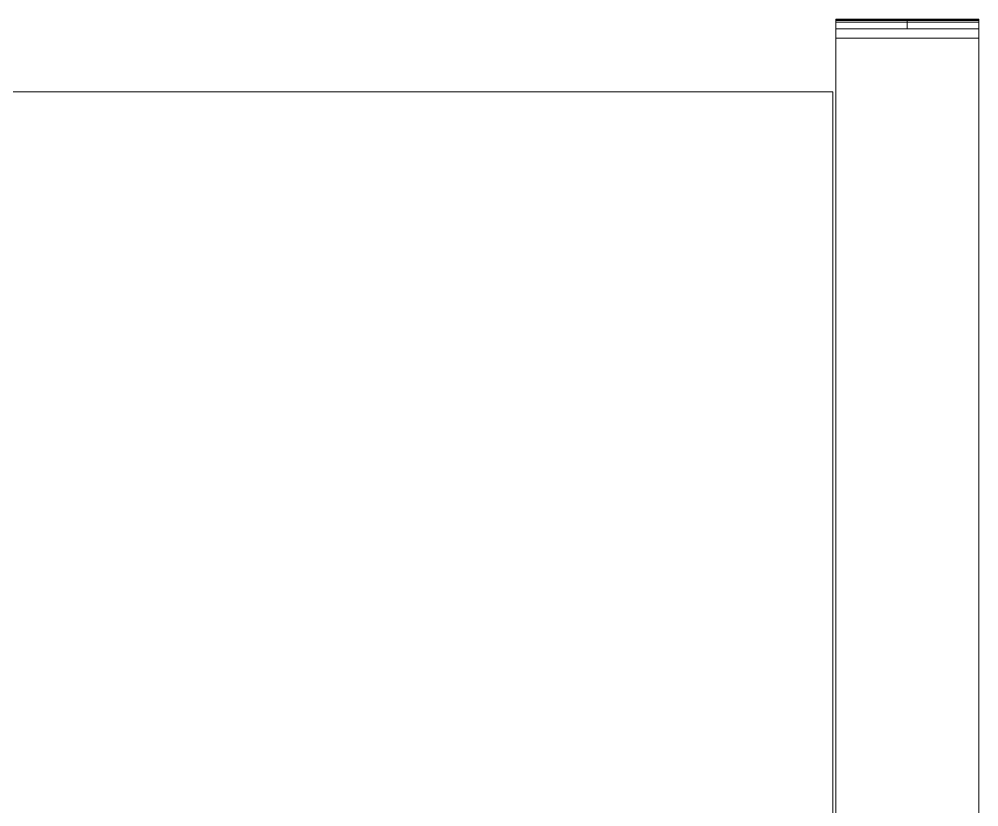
# Model space of a CAD drawing. Header units: inches. Extents: x 25 to 188, y -279 to -12.
# Drawn here: x 135.43 to 161.89, y -214.33 to -192.61 of the extents above; entities that cross this region are included whole.
import ezdxf

# ---------------------------------------------------------------- set-up
doc = ezdxf.new("R2010")
doc.units = ezdxf.units.IN
doc.header["$MEASUREMENT"] = 0
doc.layers.add('back panel', color=7, linetype='Continuous')

# ---------------------------------------------------------------- blocks, each defined once
blk = doc.blocks.new('block 9')
at = {"layer": 'back panel', "color": 7, "lineweight": 18, "true_color": 0xffffff}
for points in [[(157.945, -192.609), (161.888, -192.609)], [(157.945, -192.619), (161.888, -192.619)], [(157.945, -213.614), (157.945, -192.645)], [(157.945, -192.645), (161.888, -192.645)], [(157.945, -192.689), (161.888, -192.689)], [(157.945, -192.872), (161.888, -192.872)], [(157.945, -192.872), (157.945, -193.134), (157.945, -228.093)], [(161.888, -213.614), (161.888, -192.645)], [(161.888, -192.872), (161.888, -193.134), (161.888, -228.093)], [(157.945, -193.134), (161.888, -193.134)], [(157.866, -194.61), (52.158, -194.61)], [(52.158, -194.61), (157.866, -194.61)], [(157.866, -194.61), (157.866, -194.61)], [(157.866, -228.629), (157.866, -194.813), (157.866, -194.61)], [(157.866, -227.895), (157.866, -194.812), (157.866, -194.61)], [(157.866, -194.61), (157.866, -228.409)], [(157.945, -203.107), (157.945, -229.407)], [(161.888, -203.107), (161.888, -229.407)], [(157.945, -211.008), (157.945, -211.008)], [(161.888, -211.008), (161.888, -211.008)], [(157.945, -228.882), (157.945, -214.162), (157.945, -213.899)], [(161.888, -228.882), (161.888, -214.162), (161.888, -213.899)]]:
    blk.add_lwpolyline(points, dxfattribs=at)
for points in [[(157.945, -192.645), (157.945, -192.633), (157.945, -192.621), (157.945, -192.609)], [(157.945, -192.609), (157.945, -192.696), (157.945, -192.784), (157.945, -192.872)], [(159.917, -192.645), (159.917, -192.633), (159.917, -192.621), (159.917, -192.609)], [(159.917, -192.609), (159.917, -192.696), (159.917, -192.784), (159.917, -192.872)], [(161.888, -192.645), (161.888, -192.633), (161.888, -192.621), (161.888, -192.609)], [(161.888, -192.609), (161.888, -192.696), (161.888, -192.784), (161.888, -192.872)], [(157.945, -213.639), (157.945, -213.631), (157.945, -213.623), (157.945, -213.614)], [(157.945, -213.899), (157.945, -213.813), (157.945, -213.726), (157.945, -213.639)], [(161.888, -213.639), (161.888, -213.631), (161.888, -213.623), (161.888, -213.614)], [(161.888, -213.899), (161.888, -213.813), (161.888, -213.726), (161.888, -213.639)]]:
    blk.add_open_spline(points, degree=3, dxfattribs=at)
blk = doc.blocks.new('block 8')
at = {"layer": 'back panel'}
blk.add_blockref('block 9', (0, 0), dxfattribs=at)

msp = doc.modelspace()

# ---------------------------------------------------------------- block references
at = {"layer": 'back panel'}
msp.add_blockref('block 8', (0, 0), dxfattribs=at)

doc.saveas('drawing.dxf')
